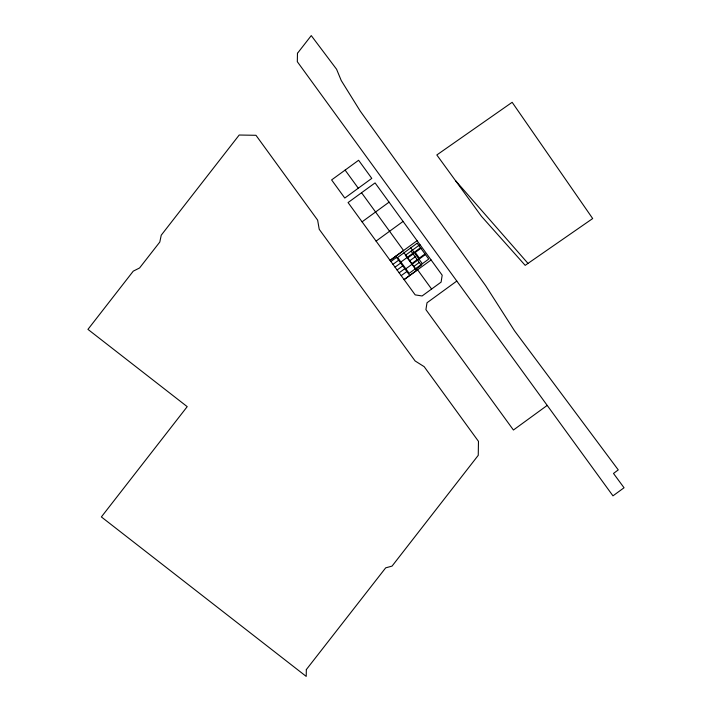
<?xml version="1.0" encoding="UTF-8"?>
<svg xmlns="http://www.w3.org/2000/svg" width="712" height="712" viewBox="0 0 712 712"><rect width="100%" height="100%" fill="white"/><g stroke="black" fill="none" stroke-linecap="round" stroke-linejoin="round"><path stroke-width="1.07" d="M345.115 170.097L358.608 160.262L371.789 178.374L344.786 198.052L331.614 179.922L345.115 170.097L358.278 188.208M361.562 192.738L348.07 202.564L415.185 294.875L422.091 295.97L441.102 282.121L442.188 275.215L375.073 182.904L361.562 192.738L403.588 250.535L390.087 260.361L417.09 240.692M362.079 221.824L389.081 202.163M376.078 241.101L403.081 221.423M390.924 261.509L396.575 257.397M392.98 264.33L398.631 260.218M405.413 255.279L419.964 244.652M400.909 262.016L420.489 247.758M395.035 267.16L400.687 263.04M407.469 258.109L413.111 253.997M420.899 248.328L415.247 252.44L419.359 258.091L425.011 253.97M397.091 269.982L402.743 265.87M409.525 260.93L415.176 256.818M399.156 272.803L404.799 268.691M411.58 263.76L417.232 259.64M405.849 268.798L425.42 254.54M401.212 275.633L406.855 271.521M413.636 266.582L419.288 262.47M415.692 269.403L421.344 265.291L411.055 251.167M431.089 259.951L404.087 279.62L417.588 269.795L431.597 289.054M456.793 281.071L427.013 302.76L425.918 309.649L513.423 430.012L547.208 405.404M527.993 263.404L525.189 265.362L481.49 216.35L436.821 154.967L512.151 102.306L592.687 218.548L527.993 263.404L455.538 180.634M410.78 247.883L422.332 263.743M403.998 252.813L415.55 268.673M405.395 255.261L416.529 270.56M395.738 256.24L409.756 275.491M306.329 669.583L306.213 676.4L101.371 516.93L187.212 406.65L87.95 329.371L133.26 271.147L139.561 267.979L159.8 242.053L161.241 235.183L239.196 135.022L255.973 135.298L317.632 220.124L319.225 229.3L415.105 360.948L424.174 366.671L478.473 441.351L478.25 455.324L392.045 566.111L385.682 567.847L306.329 669.583M297.465 53.311L297.322 61.713L612.961 495.846L624.05 487.764L613.495 473.436L618.265 469.902L514.598 330.911L485.628 285.637L360.245 111.108L341.244 80.536L336.589 69.269L311.26 35.6L297.465 53.311M417.179 243.219L397.599 257.477L409.151 273.337L428.731 259.079L417.179 243.219"/></g></svg>
